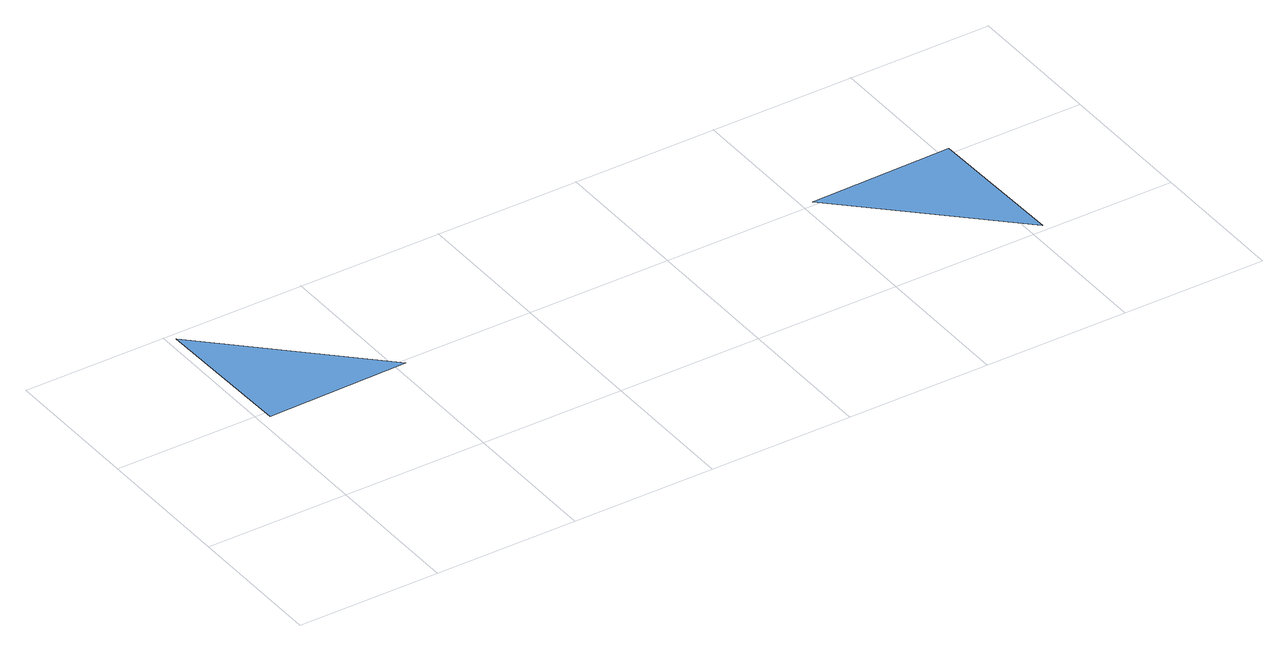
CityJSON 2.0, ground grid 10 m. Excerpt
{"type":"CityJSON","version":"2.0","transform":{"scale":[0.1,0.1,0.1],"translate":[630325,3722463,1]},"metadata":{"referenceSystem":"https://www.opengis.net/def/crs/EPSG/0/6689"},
"CityObjects":{
"waterbody1":{"type":"WaterBody","attributes":{"name":"福岡県津波浸水想定図","class":"1140","function":"2","WaterBodyTsunamiRiskAttribute.description":"1","WaterBodyTsunamiRiskAttribute.rank":"1"},"geometry":[{"type":"MultiSurface","lod":"1","boundaries":[[[0,1,2]],[[3,4,5]]]}]}
},
"vertices":[
[8,95,7],[108,97,7],[6,195,7],[510,5,7],[508,105,7],[408,103,7]
]}
